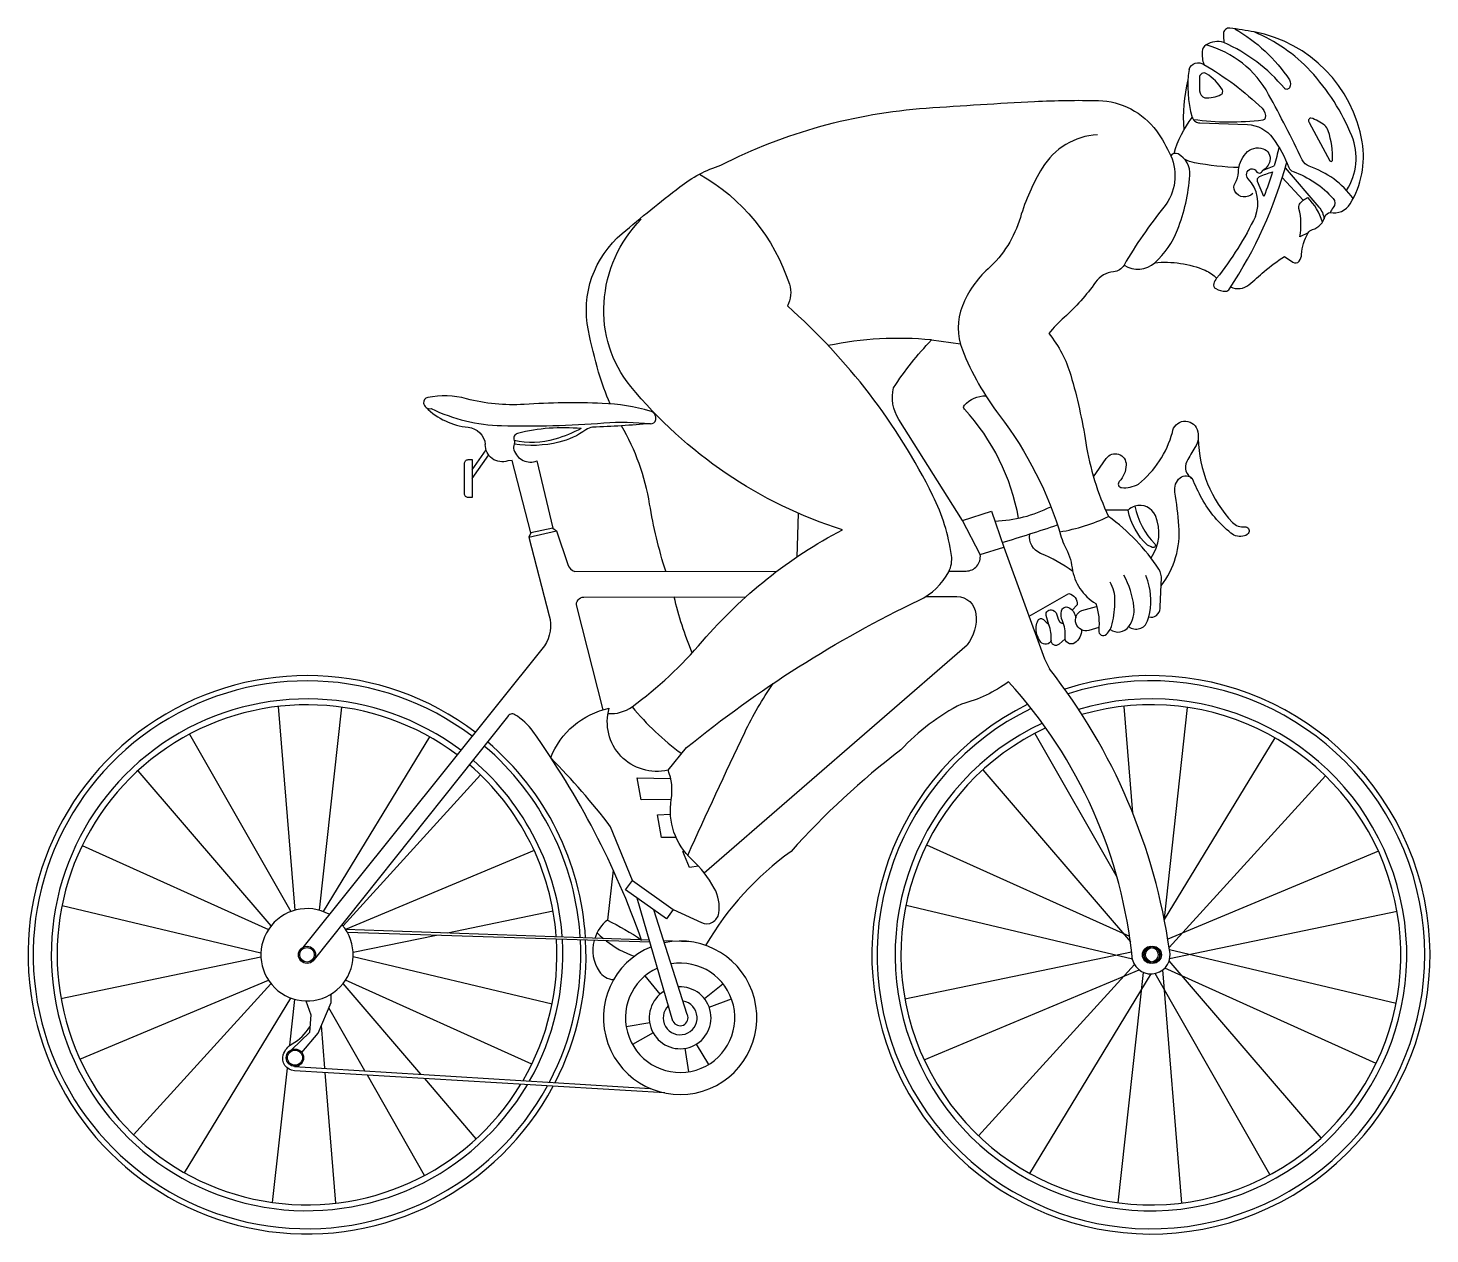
# Model space of a CAD drawing. Header units: millimetres. Extents: x -1489 to 370, y 0 to 1598.
import ezdxf

# ---------------------------------------------------------------- set-up
doc = ezdxf.new("R2010")
doc.units = ezdxf.units.MM
doc.layers.add('ceco.net 406', color=7, linetype='Continuous')

msp = doc.modelspace()

# ---------------------------------------------------------------- linework, layer by layer
at = {"layer": 'ceco.net 406'}
for p, q in [((-793.3, 935.5), (-788.1, 931.8)), ((-822.1, 929.1), (-824.9, 923.6))]:
    msp.add_line(p, q, dxfattribs=at)
for points in [[(96.7, 1579.2, 0.228096), (73.1, 1576.1, 0.235816), (67.9, 1567.3, 0.100255), (70.2, 1550, 0.713095)], [(237.5, 1353.7, 0.311243), (264.2, 1365.5, 0.181509), (280.2, 1447.4, 0.314179), (137.1, 1593.2, 0.015275), (104.6, 1598.3, 0.459273), (96.2, 1590.8, 0.010107), (96.7, 1579.2, 0.935416)], [(111.4, 1597.4, -0.113002), (183.6, 1529.9, -0.303143), (183.6, 1519, -0.502341), (176.9, 1518.7, 0.114901), (96.7, 1579.2, -4.712768)], [(259.4, 1383.2, 0.246328), (266.3, 1455.5, 0.090651), (211.5, 1541.4, 0.107399), (137.1, 1593.2, -5.008975)], [(268.2, 1372.5, 0.152489), (209.9, 1415.3, -0.202093), (200.5, 1423.7, 0.014537), (156.1, 1510.5, 0.202989), (73.1, 1576.1, 0.383304)], [(50.6, 1543.4, 0.110404), (54.7, 1480, 0.183064), (59, 1474.4, 0.153482), (64.7, 1472.9, 0.153482)], [(50.6, 1543.4, -0.528159), (70.2, 1550, 14.198976)], [(70.2, 1550, -0.061554), (147.5, 1492, -0.257195), (151.5, 1479.2, -0.322664), (148.3, 1476.2, -0.063032), (56.3, 1476.8, -15.07084)], [(49.1, 1529.8, 0.083552), (43.6, 1463.4, 0.918834)], [(71.4, 1505.7, 0.117909), (92.8, 1510.3, 0.44424), (94.7, 1516.4, 0.11622), (73.6, 1537.9, 0.604326), (64.3, 1532.5, -0.017254), (64.4, 1515.1, 0.295092), (71.4, 1505.7, -0.55868)], [(-570.2, 1416.7, -0.100391), (-298, 1492.3, -0.004673), (-154.2, 1501.1, -0.01852), (-69.7, 1502.3, -0.234574), (7.2, 1462, -0.051829), (26.2, 1429.2, -0.281547), (17.3, 1361.1, 0.037344), (-35.7, 1284.2, -0.242456), (-49.5, 1275.4, 0.22037), (-73.5, 1261.5, -0.058142), (-115.1, 1214.9, 0.044712), (-135.3, 1193.4, 2.057472)], [(30.6, 1432.2, -0.097785), (54.7, 1480, -0.488403)], [(64.7, 1472.9), (128, 1470.5, -0.229595), (161.7, 1452.5, -0.066802), (182.8, 1413.6, 0.221491), (188.4, 1408.2, -0.128471), (241.5, 1372.5, -0.370226), (241.7, 1360.4, 0.06566), (237.5, 1353.7, 1.562887)], [(240.8, 1422.7, 0.087136), (235.1, 1462.3, 0.135944), (230.5, 1469.2, 0.109078), (212.1, 1479.1, 0.608405), (209.7, 1473.2, -0.588452)], [(209.7, 1473.2), (237.2, 1422.6, 0.615756), (240.8, 1422.7, 0.243599)], [(-71, 1457, 0.247144), (-144.1, 1412.8, 0.063517), (-173.2, 1347.3, -0.13704), (-216, 1279.2, 0.114878), (-250.1, 1230, 0.19077), (-250.1, 1172, 0.068929), (-200.9, 1085, -0.091366), (-118.9, 923.6, 0.050557), (-114, 911.6, -0.086956), (-104.5, 882.8, 0.226387), (-73.1, 835.6, -0.124566)], [(-35.7, 1284.2, 0.335718), (5, 1287.4, 0.118938), (35.3, 1331, 0.073747), (51.6, 1403, 0.299216), (35.9, 1431.5, 0.372054), (26.2, 1429.2, 1.966429)], [(135, 1379.3, -0.517723), (111.3, 1382, -0.272582), (111.6, 1392.7, 0.136222), (116.1, 1407.5, -0.175833), (125.7, 1432.3, -0.303483), (148.8, 1438.5, -0.386916), (157.7, 1422.3, -0.219494), (147.8, 1409.6, -0.241359)], [(169.7, 1440.6, -0.015312), (163.5, 1415.7, -0.015312)], [(-717, 1100.3, -0.035223), (-732.4, 1142.3, -0.020225), (-746, 1197.6, -0.274765), (-701.1, 1326.3, -0.00959), (-624.8, 1387.9, -0.087687), (-570.2, 1416.7)], [(116.7, 1413.4, -0.037646), (57.9, 1419.9, -0.07346), (44.7, 1424.5, -1.951251)], [(104, 1252.7, 0.082092), (180, 1420.6, -0.768186)], [(-598.8, 1404.7, -0.18791), (-479.5, 1258.8, -0.205935), (-482.1, 1230, 1.966663)], [(138.5, 1348.8, 0.294332), (129, 1398.5, -0.554154), (132.4, 1411.7, -0.372043), (139.5, 1408.7, 0.703796), (147.8, 1409.6, 5.603404)], [(149.9, 1375.3), (141.5, 1395.1, -0.41356), (144.1, 1401.6, -0.028087), (161.2, 1407.7, -0.146546)], [(161.2, 1407.7, -0.020522), (149.9, 1375.3)], [(177.8, 1412.9), (222.6, 1361.2, -0.147358), (229.7, 1345.4, 5.075303)], [(208.4, 1326.8), (197.4, 1321.7, 0.112854), (196.3, 1359.1, -0.199768), (197.1, 1364.8, -0.178885), (208.1, 1373.7, -0.16438)], [(227.5, 1341.3, 0.116037), (208.1, 1373.7, 10.889246)], [(-409.2, 933.4, -0.145446), (-689.9, 1123.5, -0.191999), (-725.1, 1234.5, -0.183532), (-675.9, 1345, -0.164687)], [(138.5, 1348.8, -0.058064), (87, 1266.7, 0.090663), (83.3, 1259.7, 0.357319), (85.9, 1253, 0.131146), (99.2, 1249.6, 0.289992), (104, 1252.7)], [(177.3, 1295.7), (188, 1288.1, 0.412875), (196.6, 1289.5, 0.139627), (199.8, 1298.3, -0.111816), (208.4, 1326.8, -0.196563), (214.1, 1331.2, 0.262776), (230.9, 1348.9, -0.291754), (237.5, 1353.7, 2.247629)], [(5, 1287.4, -0.124094), (72.1, 1277.3, -0.110137), (87, 1266.7, 0.960852)], [(105.7, 1255.3, 0.297507), (129.9, 1258.2, 0.006036), (150.2, 1275.6, -0.042818), (177.3, 1295.7, -0.283089)], [(-640.4, 614.9), (-615.7, 644.6, -0.059746), (-307.4, 840, 0.162402), (-268.2, 877.8, 0.157012), (-264.5, 899.4, 0.08004), (-289.1, 978.5, 0.096959), (-482.1, 1230, -2.645294)], [(-135.3, 1193.4, -0.101077), (-106.3, 1138.3, -0.031416), (-86.3, 1048.6, 0.071439), (-56.2, 950.8, 1.118457)], [(-291.1, 1185, 0.075083), (-427.9, 1177.5, 9.736955)], [(-249.9, 945.7), (-334.4, 1079.7, -0.202578), (-341.3, 1121.7, -0.045634), (-291.1, 1185, -0.238103)], [(-954.4, 1094, 0.106717), (-861.1, 1071.5, 0.02544), (-725.3, 1075, -0.047116), (-663.7, 1074, 0.402805), (-656.6, 1079.4, 0.376642), (-663.9, 1090.8, 0.060935), (-727.6, 1100.9, 0.024928), (-831.2, 1099.6, -0.080517), (-907.6, 1107, 0.113686), (-959.1, 1108.7, 0.383636), (-964.6, 1101.4, 0.454699), (-954.4, 1094, -0.320639)], [(-175.6, 948.7, 0.144463), (-247.4, 1093.2, -0.390464), (-247.4, 1098.4, -0.208509), (-219, 1111, -0.003594)], [(-961.2, 1095.4, 0.171354), (-905.5, 1069.3, -0.357395), (-882.7, 1046.5, 0.905472)], [(-755.5, 1067.5, 0.084871), (-839.8, 1061.1, 0.4528), (-844.5, 1051.9, -0.190128), (-844.5, 1046.9, 0.173464), (-844.7, 1039.2, 0.206781), (-832.6, 1025.3, 0.203964), (-814.3, 1024.6, -0.182432)], [(-663.7, 1074, -0.010287), (-740.4, 1069.2, 0.149137), (-749.3, 1066, -0.099892), (-785.1, 1049.4, -0.0975), (-844.5, 1046.9, -13.081663)], [(-755.5, 1067.5, -0.045715), (-790.3, 1053.6, -0.129158), (-844.5, 1051.9, -8.858873)], [(-643.5, 878.3, -0.034303), (-664.8, 967.5, 0.090266), (-702, 1071.2)], [(-76.2, 1003.6), (-59.2, 1028, -0.741727), (-32.9, 1019.4, -0.188264), (-42, 997.4, 0.626833), (-39, 989.3, 0.154241), (-16.7, 994, 0.161032), (28.5, 1062.4, -0.795365), (61.3, 1066.2, -0.235112), (58.4, 1042.5, 0.024141), (47.5, 1024, 0.429395), (55.2, 1001.1, 65.726846)], [(-852.9, 1024.7, -0.525564), (-882.7, 1046.5, -29.803816)], [(62.7, 1054, 0.183836), (108.1, 943.2, 0.237504), (124.6, 937.2, -0.59316), (129.8, 929.9, -0.213487), (124.1, 925.2, -0.243993), (106, 928.9, -0.09574), (67.6, 974.8, -0.03254), (55.2, 1001.1, 0.383085)], [(13.5, 859.2, 0.186087), (37.2, 938.8, 0.021849), (31.8, 983.4, -0.264132), (38.6, 1002.1, -0.398649), (55.2, 1001.1, -0.397606)], [(-207, 945, 0.112108), (-132.8, 964, -0.241635)], [(-121, 930.6, 0.066437), (-56.2, 950.8, -0.221056)], [(-3, 817.9, 0.477736), (12.1, 829.1, -0.007254), (14, 867.6, 0.162201), (10.4, 881.3, 0.093362), (-56.2, 950.8, -3.118802)], [(0.1, 896, 0.260397), (5.9, 952.1, 0.383356), (-21.3, 964.6, 0.116981), (-30.2, 959.3, -0.523883)], [(-21.3, 964.6, 0.146285), (5.1, 914.6, -0.846135), (1.7, 910, 0.006569), (-4.4, 912.9, -0.163975), (-30.2, 959.3, 1.26714)], [(-824.9, 923.6), (-788.1, 931.8), (-773.4, 887.3, 0.25019), (-763.8, 878.1, 0.135752)], [(-720, 689.9, 0.182626), (-688.1, 698.8, 0.057124), (-594.7, 785.6, -0.095077), (-409.2, 933.4, -0.246455)], [(-197.3, 916.6, 0.012554), (-124.1, 939.9, -0.421078)], [(-824.9, 923.6), (-797.8, 819.5, -0.209682), (-804.2, 779.5, -0.071111)], [(-103.7, 878, 0.067587), (-146.3, 902.1, -0.355927), (-160.5, 927.8, -0.836216)], [(-267.8, 878.7), (-245.1, 878.7, 0.456516), (-226.4, 900.4)], [(-73.1, 835.6, -0.102184), (-69.2, 799.8, 0.695651), (-59.1, 794.9, 0.149296), (-51.3, 808.9, 0.047576), (-47.7, 839.3, 0.140996), (-54.2, 864, -1.760366)], [(-54.1, 801.3, 0.416618), (-29.4, 805, 0.19215), (-22.5, 831.4, 0.09238), (-35.9, 873.2, -1.675012)], [(-29.4, 805, 0.515327), (-4.6, 812.5, 0.138939), (-2.3, 858.8, 0.042559), (-6.7, 872.6, -1.503535)], [(-726.3, 694.7), (-761.5, 832, -0.489451), (-752.1, 844.1, -0.00071)], [(-608.2, 770.4, -0.041903), (-632.2, 844.3, 8.678604)], [(-298.6, 844.9), (-257.6, 844.9, -0.385867), (-232, 821.8, -0.189658), (-243.6, 780.8)], [(-161.7, 818.9), (-108.9, 848.9, -0.371127), (-97.7, 833.8, 1.076891)], [(-113.8, 788.9), (-121.8, 781.7, -0.681453), (-132.3, 787, 0.113733), (-135.2, 807.5, -0.032048), (-138.9, 819.6, -0.624903), (-130.1, 826.8, -0.272651), (-124, 818, 0.332479), (-115.8, 808.7, -2.847516)], [(-92.3, 800.9, -0.271842), (-101.1, 783.4, -0.635577), (-113.9, 791.4, 0.140954), (-117.4, 812.5, -0.171849), (-118.7, 825.9, -0.473309), (-109.4, 830.4, -0.266216), (-99.8, 816.8, 21.15377)], [(-68.9, 803.8), (-82.2, 800, -0.931097), (-91.8, 826.4, -0.21363)], [(-132.3, 787, -0.60253), (-146.1, 784.6, -0.188317), (-152.2, 805.3, -0.114613), (-149.6, 813.4, -0.469868), (-142.4, 814.5, -0.020792), (-135.2, 807.5, -0.318936)], [(24.5, 376.5, 0.131554), (-134.4, 748.9, -2.054775)], [(-614.2, 501.8, -0.00578), (-538.7, 664.8, -0.040319), (-501.1, 729.5, -0.52315)], [(-188.8, 731.9, -0.096333), (-251.2, 702.4, 0.086546), (-331.7, 641.7, -21.946411), (-331.7, 641.7, 0.045976), (-477.3, 507.1, 0.104402), (-590.6, 382.5, 1.744322)], [(-24.5, 363.4, 0.162402), (-188.8, 731.9, -2.271697)], [(-675.4, 389.6, 0.069623), (-819.6, 666.3, 0.103441), (-843.5, 688.3, 0.44853), (-853.2, 685.3, -4.654633)], [(-796, 630.9, -0.255412), (-718.4, 696.7, -0.101864)], [(-640.4, 614.9, -0.573308), (-718.4, 696.7, -7.115273)], [(-688.1, 698.8, 0.061234), (-622.2, 636.7, 1.85615)], [(-687.3, 468.4), (-716.5, 539.6, 0.035748), (-796, 630.9, -2.423947)], [(-633.4, 430.1), (-596.2, 412.7, 0.502312), (-573.1, 425.1, 0.163864), (-579.1, 458.5, 0.081516), (-608.7, 496.2, -0.253385), (-636.1, 575.9, 0.138009), (-640.4, 614.9, -1.482265)], [(-713, 482.3), (-720.7, 416, -0.034142), (-675.4, 389.6, 2.825177)], [(-720.7, 416, 0.157141), (-737.4, 391.8, -26.910992)], [(-734.5, 399.2, 0.021571), (-726, 391.4, 0.021571)], [(-738.3, 389, 0.218617), (-731.8, 348.2, 0.235324), (-712.5, 337.1)], [(-722.4, 388.5, 0.079747), (-685.1, 368)], [(-644.7, 186.9), (-1135.9, 216.3, -0.485743), (-1150.6, 237.5, -0.191502), (-1138.8, 252.1, 0.125004), (-1115.3, 274.7)]]:
    msp.add_lwpolyline(points, format="xyb", dxfattribs=at)
for points in [[(147.8, 1409.6), (163.5, 1415.7)], [(201.9, 1370.2), (174.2, 1400.5)], [(-291.1, 1185), (-252.7, 1179.7)], [(-900.3, 1012.8), (-881.7, 1039.2)], [(-900.3, 1001.2), (-878.2, 1032.5)], [(-814.3, 1024.6), (-793.3, 935.5), (-822.1, 929.1), (-847, 1025), (-852.9, 1024.7)], [(-467.6, 955.3), (-469.7, 897.2)], [(-226.4, 900.4), (-249.9, 945.7), (-211.4, 958), (-195.2, 910.5)], [(-30.2, 959.3), (-60.1, 959.4)], [(-226.4, 900.4), (-195.2, 910.5), (-141, 762.1)], [(-763.8, 878.1), (-495.9, 878.4)], [(-752.1, 844.1), (-537.1, 844.5)], [(-97.7, 833.8), (-104.6, 827)], [(-91.8, 826.4), (-72, 831.8)], [(-804.2, 779.5), (-1124.7, 379.9)], [(-592.3, 478.5), (-243.6, 780.8)], [(-141, 762.1), (-134.4, 748.9)], [(-1157.4, 699.2), (-1135.3, 429)], [(-1073.3, 698.2), (-1102.9, 429.1)], [(-35.8, 699.2), (-24.3, 558.4)], [(48.2, 697.9), (17.5, 418)], [(-853.2, 685.3), (-1109.6, 363.7)], [(-1275, 662.5), (-1140.7, 427.3)], [(-956.6, 658.9), (-1097.5, 427.3)], [(-154, 663.5), (-44.8, 472.3)], [(164.3, 657.8), (17.7, 416.8)], [(-1343.6, 613.8), (-1166.9, 408.2)], [(-223.1, 615.1), (-27.3, 387.2)], [(-889.1, 608.6), (-1071.3, 408.3)], [(-636.1, 575.9), (-676, 575.5), (-681.4, 604.5), (-636.9, 603.9)], [(231.3, 607.4), (24.1, 379.5)], [(-629.7, 525.6), (-649.2, 525.5), (-654.2, 555.5), (-637.2, 556.5)], [(-1417.1, 515), (-1170.2, 403.6)], [(-817.8, 508.2), (-1067.9, 403.7)], [(-599.9, 487.5), (-611.7, 485.9), (-620.9, 506.9), (-618.5, 506.9)], [(-297.6, 515.9), (-28.3, 394.5)], [(301.6, 507.3), (22.4, 390.6)], [(-687.3, 468.4), (-633.4, 430.1), (-642.4, 417.6), (-696.6, 456), (-687.3, 468.4)], [(-1444, 435.3), (-1180.2, 372.8)], [(-792.7, 427.9), (-932.8, 398.8)], [(-633.8, 282.1), (-681.3, 445.1)], [(-614.8, 290.8), (-659.4, 429.6)], [(-324.8, 435.8), (-24.6, 364.7)], [(326.4, 427.4), (24.8, 364.8)], [(-665, 389.2), (-1067.9, 403.7)], [(-664.2, 386.6), (-1065.5, 399.6)], [(-947.5, 395.8), (-1057.9, 372.9)], [(-610.4, 387.3), (-646.2, 388.6)], [(-326.2, 311.6), (-25.6, 374)], [(325, 305.3), (24.5, 376.5)], [(-1445.4, 312.1), (-1180.2, 367.1)], [(-794.1, 304.7), (-1057.9, 367.2)], [(-228.6, 130.1), (-22, 357.3)], [(225.9, 127.5), (24.2, 362.2)], [(-1420.3, 231.8), (-1170.2, 336.3)], [(-821, 225), (-1067.9, 336.4)], [(-650.6, 318), (-670.8, 342.2)], [(-300.8, 230.9), (-15.7, 350.1)], [(-160.6, 80.1), (0.4, 344.6)], [(-43.3, 41.4), (-9.7, 346.6)], [(157.8, 78.6), (5.6, 345.2)], [(40.9, 40.8), (15.6, 350)], [(298.5, 226), (18.2, 352.4)], [(-1349, 131.4), (-1166.9, 331.7)], [(-1126, 240.7), (-1104.3, 266.1), (-1087.1, 306.9), (-1087.3, 317.6)], [(-968, 211.7), (-1071.2, 331.8)], [(-592.2, 312), (-567.5, 331.6)], [(-1281.5, 81.1), (-1140.6, 312.7)], [(-1141.9, 250.1), (-1135.2, 310.9)], [(-1120.9, 308.8), (-1114.2, 290.3), (-1115.9, 266.8), (-1139.1, 244.4)], [(-1042.4, 216.3), (-1090.1, 299.8)], [(-585.9, 300.8), (-556.3, 311.8)], [(-664.7, 279.8), (-695.8, 274.7)], [(-1095.4, 219.6), (-1100, 276.3)], [(-660, 266.5), (-687.5, 251)], [(-618, 246.1), (-613.1, 214.9)], [(-603, 251.6), (-586.6, 224.7)], [(-1164.8, 41.8), (-1145.2, 219.9)], [(-1135.6, 222.1), (-664.1, 193)], [(-1080.7, 40.8), (-1094.9, 213.8)], [(-963.2, 77.5), (-1039.1, 210.5)], [(-894.6, 126.2), (-963.1, 206)]]:
    msp.add_lwpolyline(points, dxfattribs=at)
msp.add_lwpolyline([(-905.2, 1026.3), (-900.3, 1026.3), (-900.3, 976.1), (-905.2, 976.1, -0.414214), (-910.4, 981.3), (-910.4, 1021.1, -0.414214)], format="xyb", close=True, dxfattribs=at)
for centre, radius in [((-1119.1, 370), 11.4), ((-1119.1, 370), 9.64), ((0, 370), 11.4), ((0, 370), 9.64), ((2.5, 370), 11.4), ((2.5, 370), 9.64), ((-1135.1, 233.6), 11.5), ((-1135.1, 233.6), 10)]:
    msp.add_circle(centre, radius, dxfattribs=at)
for centre, radius, start, end in [((-1119.1, 370), 370, 52.9117, 331.9078), ((-1119.1, 370), 363.1, 52.943, 331.4052), ((0, 370), 370, 116.1669, 107.9707), ((0, 370), 363.1, 115.9255, 107.6284), ((-1119.1, 370), 339.2, 53.0607, 329.4974), ((0, 370), 339.2, 115.1206, 106.4275), ((-1119.1, 370), 331.4, 53.1031, 328.8033), ((0, 370), 331.4, 114.8662, 106.025), ((-1119.1, 370), 370, 3.4513, 49.6805), ((-1119.1, 370), 363.1, 3.5566, 49.6469), ((-1119.1, 370), 331.4, 4.0948, 49.4755), ((-1119.1, 370), 339.2, 3.9524, 49.5208), ((-1119.1, 370), 61.2, 61.2444, 40.7457), ((-1119.1, 370), 331.4, 329.8147, 3.5702), ((-1119.1, 370), 339.2, 330.4764, 3.4447), ((-1119.1, 370), 363.1, 332.2971, 3.096), ((-1119.1, 370), 370, 332.7771, 3.0032), ((-624.3, 286.5), 101.7, 112.07, 101.9719), ((0, 370), 25.4, 195.0404, 14.919), ((-624.3, 286.5), 72.5, 114.4348, 99.5935), ((-624.3, 286.5), 41, 120.8483, 93.1419), ((-624.3, 286.5), 22.5, 133.6065, 80.2996), ((-624.3, 286.5), 10.5, 205.0292, 24.1906)]:
    msp.add_arc(centre, radius, start, end, dxfattribs=at)

doc.saveas('drawing.dxf')
